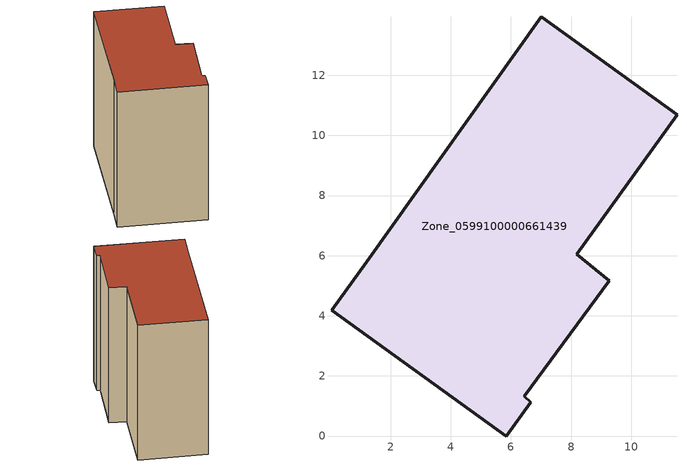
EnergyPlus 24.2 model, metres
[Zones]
Zone_0599100000661439
 floor ground (C_G): 6.44,1.32 6.65,1.12 5.85,0 0.03,4.18 1.21,5.8 7.01,13.94 11.52,10.69 8.18,6.04 9.27,5.17 z0
 wall outside (C_F): 6.65,1.12 6.44,1.32 9.27,5.17 8.18,6.04 11.52,10.69 7.01,13.94 1.21,5.8 0.03,4.18 5.85,0 6.65,1.12 z0:12.41
 roof outside (C_R): 7.01,13.94 1.21,5.8 0.03,4.18 5.85,0 6.65,1.12 6.44,1.32 9.27,5.17 8.18,6.04 11.52,10.69 z12.41
[BUILDING]
Pand.0599100000661439: North Axis=0; Terrain=City; Loads Convergence Tolerance Value=0.04; Temperature Convergence Tolerance Value=0.4; Solar Distribution=FullExterior; Maximum Number of Warmup Days=25; Minimum Number of Warmup Days=1
[Site:Location]
Rotterdam.The.Hague.AP_ZH_NLD Design_Conditions: Latitude=51.96; Longitude=4.45; Time Zone=1; Elevation=-4.5
[SITE:GROUNDTEMPERATURE:BUILDINGSURFACE]
18, 18, 18, 18, 18, 18, 18, 18, 18, 18, 18, 18
[MATERIAL] Thermal Absorptance=0.9; Solar Absorptance=0.7; Visible Absorptance=0.7
Name | Roughness | Thickness | Conductivity | Density | Specific Heat
G.TI.1946 | MediumSmooth | 0.15 | 1 | 540 | 1210
F.TI.1946 | Rough | 0.3 | 0.857143 | 1920 | 840
R.TI.1946 | MediumRough | 0.2 | 0.1 | 1500 | 1000
[CONSTRUCTION]
C_G: G.TI.1946
C_F: F.TI.1946
C_R: R.TI.1946
[ZONE]
Zone_0599100000661439: Type=1; Multiplier=1; Ceiling Height=Autocalculate; Volume=Autocalculate; Floor Area=autocalculate; Part of Total Floor Area=Yes
[ZONEINFILTRATION:DESIGNFLOWRATE]
Infil_Zone_0599100000661439: Zone or ZoneList or Space or SpaceList=Zone_0599100000661439; Schedule=AlwaysOn; Design Flow Rate Calculation Method=Flow/Area; Flow Rate per Floor Area=0.003; Constant Term Coefficient=1; Temperature Term Coefficient=0; Velocity Term Coefficient=0; Velocity Squared Term Coefficient=0
[HVACTEMPLATE:ZONE:IDEALLOADSAIRSYSTEM]
Zone_0599100000661439: Maximum Heating Supply Air Temperature=50; Minimum Cooling Supply Air Temperature=13; Maximum Heating Supply Air Humidity Ratio=0.0156; Minimum Cooling Supply Air Humidity Ratio=0.0077; Heating Limit=NoLimit; Cooling Limit=NoLimit; Dehumidification Control Type=ConstantSensibleHeatRatio; Cooling Sensible Heat Ratio=0.7; Dehumidification Setpoint=60; Humidification Control Type=None; Humidification Setpoint=30; Outdoor Air Method=None; Outdoor Air Flow Rate per Person=0.00944; Outdoor Air Flow Rate per Zone Floor Area=0; Outdoor Air Flow Rate per Zone=0; Demand Controlled Ventilation Type=None; Outdoor Air Economizer Type=NoEconomizer; Heat Recovery Type=None; Sensible Heat Recovery Effectiveness=0.7; Latent Heat Recovery Effectiveness=0.65
[ZONECONTROL:THERMOSTAT]
ThermostatControl_Zone_0599100000661439: Zone or ZoneList=Zone_0599100000661439; Control Type Schedule=DualSetpointControlType; Control 1=Thermostat_Zone_0599100000661439; Temperature Difference Between Cutout And Setpoint=0
[THERMOSTATSETPOINT:DUALSETPOINT]
Thermostat_Zone_0599100000661439: Heating Setpoint Temperature Schedule=HeatingSetpoint_Zone_0599100000661439; Cooling Setpoint Temperature Schedule=CoolingSetpoint_Zone_0599100000661439
[SCHEDULE:COMPACT]
HeatingSetpoint_Zone_0599100000661439: Through: 12/31, For: AllDays, Until: 24:00, 21
CoolingSetpoint_Zone_0599100000661439: Through: 12/31, For: AllDays, Until: 24:00, 24
DualSetpointControlType: Through: 12/31, For: AllDays, Until: 24:00, 4
AlwaysOn: Through: 12/31, For: AllDays, Until: 24:00, 1
